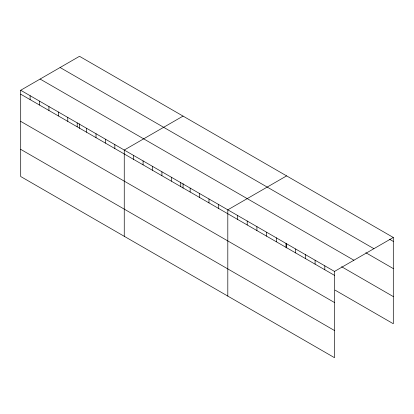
<?xml version="1.0" encoding="UTF-8"?>
<svg xmlns="http://www.w3.org/2000/svg" width="414" height="414" viewBox="0 0 414 414"><rect width="100%" height="100%" fill="white"/><g stroke="black" fill="none" stroke-linecap="round" stroke-linejoin="round"><path stroke-width="0.62" d="M20.7 90.257L334.502 271.429L334.502 357.691L20.7 176.519L20.7 90.257L79.498 56.309L393.3 237.481L393.3 323.743L335.102 290.147M183.055 116.096L124.252 150.044L124.252 236.306M286.607 175.883L227.809 209.831L227.809 296.093M334.502 271.429L393.3 237.481M389.527 239.235L393.3 241.414M60.097 67.513L373.894 248.685M365.821 252.716L393.3 268.582M40.106 79.053L353.903 260.225M341.571 266.709L393.3 296.574M20.7 94.19L334.502 275.362M20.7 121.359L334.502 302.53M20.7 149.351L334.502 330.522M324.804 265.829L324.804 269.762M315.101 260.23L315.101 264.163M305.403 254.631L305.403 258.564M295.705 249.026L295.705 252.964M286.607 243.385L286.607 247.914M286.007 243.427L286.007 247.365M276.304 237.827L276.304 241.76M266.606 232.228L266.606 236.161M256.908 226.629L256.908 230.562M247.205 221.029L247.205 224.962M237.507 215.43L237.507 219.363M218.395 204.397L218.395 208.33M208.982 198.958L208.982 202.891M199.569 193.524L199.569 197.457M190.15 188.091L190.15 192.024M183.055 183.599L183.055 188.127M180.737 182.652L180.737 186.59M171.324 177.218L171.324 181.151M161.91 171.784L161.91 175.717M152.497 166.35L152.497 170.283M143.084 160.911L143.084 164.85M133.67 155.478L133.67 159.411M114.838 144.61L114.838 148.543M105.425 139.171L105.425 143.104M96.012 133.738L96.012 137.671M86.598 128.304L86.598 132.237M79.498 123.812L79.498 128.34M77.185 122.87L77.185 126.803M67.772 117.431L67.772 121.364M58.358 111.997L58.358 115.93M48.94 106.564L48.94 110.497M39.527 101.125L39.527 105.063M30.113 95.691L30.113 99.624"/></g></svg>
